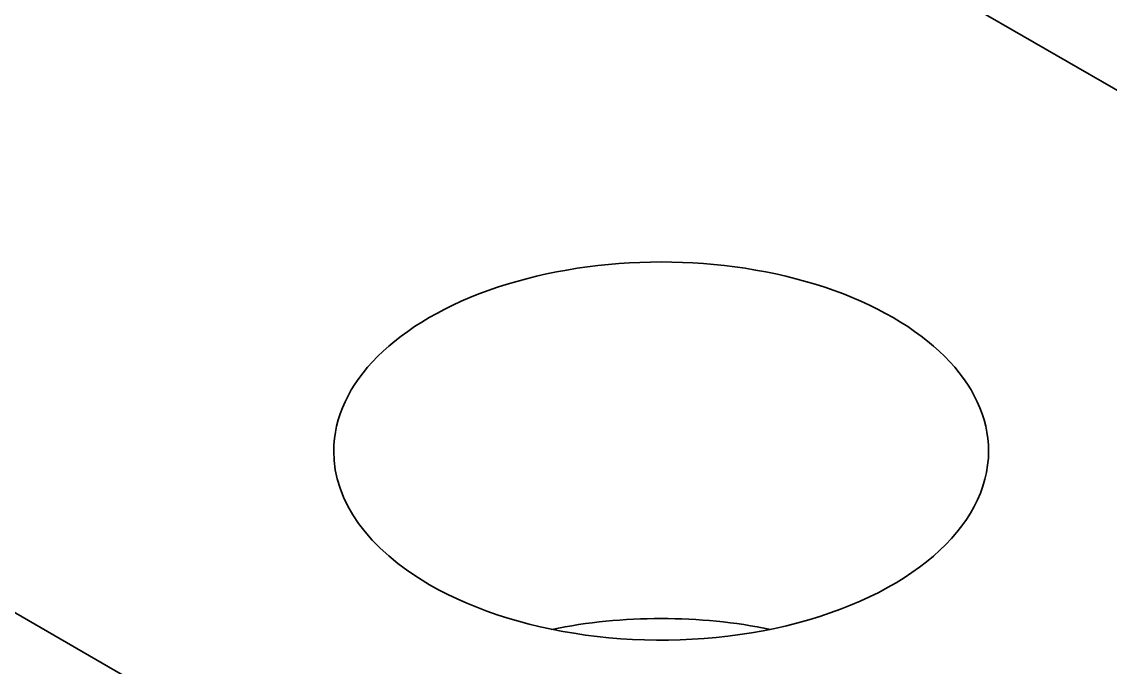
# Model space of a CAD drawing. Header units: millimetres. Extents: x -105 to 105, y -148 to 148.
# Drawn here: x 43.848 to 48.834, y -20.798 to -17.842 of the extents above; entities that cross this region are included whole.
import ezdxf

# ---------------------------------------------------------------- set-up
doc = ezdxf.new("R2010")
doc.units = ezdxf.units.MM
doc.layers.add('粗实线层', color=7, linetype='Continuous', lineweight=35)

msp = doc.modelspace()

# ---------------------------------------------------------------- linework, layer by layer
at = {"layer": '粗实线层', "color": 7, "lineweight": 35, "ltscale": 0.1925}
for p, q in [((54.6964, -21.5229), (43.8069, -15.2359)), ((49.9588, -24.0949), (39.3522, -17.9712))]:
    msp.add_line(p, q, dxfattribs=at)
for centre, start_param, end_param in [((46.7768, -19.8083), 0, 3.141593), ((46.7768, -19.8083), 3.141593, 3.926991), ((46.7768, -19.8083), 3.926991, 6.283185), ((46.7768, -21.4413), 1.23028, 1.911314)]:
    msp.add_ellipse(centre, major_axis=(1.5, 0), ratio=0.57735, start_param=start_param, end_param=end_param, dxfattribs=at)

doc.saveas('drawing.dxf')
